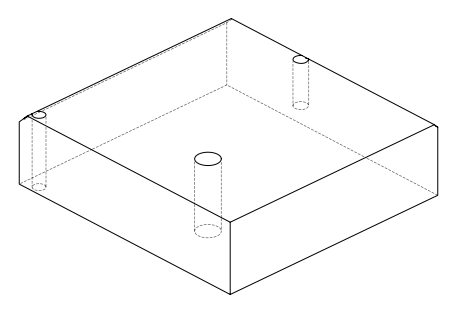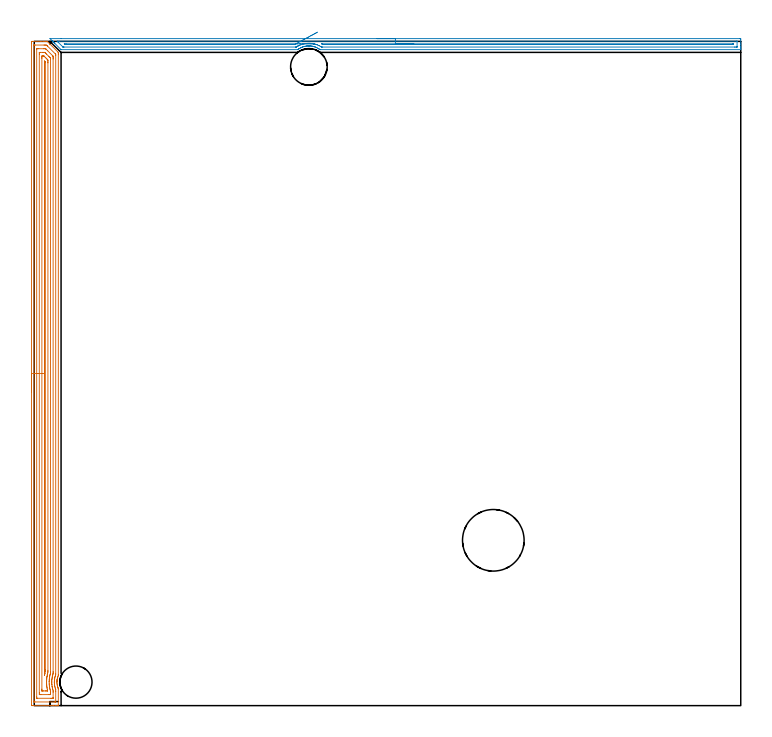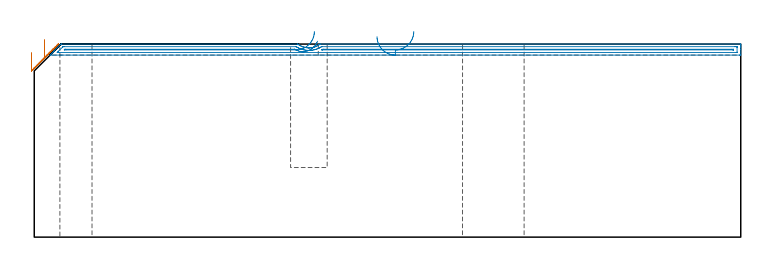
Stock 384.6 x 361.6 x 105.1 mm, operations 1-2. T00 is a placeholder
(PLAN: 9 operations, 7 tool changes, 32 min)
(1 AREA_MILL | FG_CHAMFER_SURFACE | UGT0205_001 | 17.44 min | 38540 mm3)
(2 AREA_MILL_1 | FG_CHAMFER_SURFACE_1 | UGT0205_001 | 9.14 min | 6701 mm3)
(3 MILL_THROUGH_HOLE_FROM_SOLID_MATERIAL | STEP1HOLE_1 | UGT0201_018 | Circular | 2.95 min | 92677 mm3)
(4 MILL_BLIND_HOLE_FROM_SOLID_MATERIAL | STEP1POCKET | NXT0201_012 | Spiral | 1.12 min | 20892 mm3)
(5 BORE_BLIND_HOLE | STEP1POCKET | UGT0332_076 | 0.28 min | 0 mm3)
(6 SPOT_DRILL | STEP1HOLE | NXT0321_9005460120000 | 0.05 min | 179 mm3)
(7 DRILL_BLIND_HOLE_INTO_CENTER | STEP1HOLE | UGT0301_191 | 0.05 min | 277 mm3)
(8 GUN_DRILL_THROUGH_HOLE | STEP1HOLE | UGT0307_003 | 0.52 min | 3656 mm3)
(9 SPADE_DRILL_TO_ENLARGE_THROUGH_HOLE | STEP1HOLE | UGT0306_008 | 0.45 min | 21119 mm3)
(TOOL UGT0205_001 | Chamfer Mill 20 x 3 x 45 deg. | D20 FL50 Z2)
(TOOL UGT0201_018 | End mill 30 mm | D30 FL50 Z4)
(TOOL NXT0201_012 | ENDMILL 16mm [2P460-1600-NA 1630] | D16 FL38 Z6)
(TOOL UGT0332_076 | 19.75 mm Rough Boring Bar | D19.75)
(TOOL NXT0321_9005460120000 | NC Spot Drill, 142deg, 12mm, Carbide, Uncoated | D12 PA142 FL30 Z2)
(TOOL UGT0301_191 | Twist Drill 7.1 mm | D7.1 PA118 FL66 Z2)
(TOOL UGT0307_003 | Gun Drill 7 mm | D7 PA130 FL24 Z1)
(TOOL UGT0306_008 | Spade Drill 17.5mm | D17.5 PA132 FL10 Z2)
(OP 1 AREA_MILL)
G17 G21 G94 G90
T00 M6
G54
G17 G0 G90 X-1.5 Y170.8 S1061 M3
G43 Z115.1 H0
Z100.5
G94 G1 Y170.838 Z99.628 F250.
Y170.952 Z98.764
Y171.141 Z97.912
Y171.403 Z97.08
Y171.737 Z96.274
Y172.14 Z95.5
Y172.608 Z94.764
Y173.14 Z94.072
Y173.729 Z93.429
Y174.372 Z92.84
Y175.064 Z92.308
Y175.8 Z91.84
Y176.574 Z91.437
Y177.38 Z91.103
Y178.212 Z90.841
Y179.064 Z90.652
Y179.928 Z90.538
Y180.8 Z90.5
Y360.684
X-1.499 Y360.971 Z90.501
X-1.494 Y361.572 Z90.504
X-1.492 Y361.593 Z90.506
X-0.894 Y361.6 Z91.104
X3.569 Z95.564
X4.99 Z96.987
X5.354 Z97.349
X6.081 Z98.081
X6.412 Z98.412
X7.103 Y361.59 Z99.101
X7.139 Y361.557 Z99.137
X7.282 Y361.418 Z99.281
X12.94 Y355.76 Z104.939
X13.092 Y355.606 Z105.092
X13.094 Y355.6 Z105.094
X13.1 Y354.712 Z105.1
Y16.724
X13.093 Y16.367 Z105.091
X13.09 Y16.34 Z105.089
X12.924 Y15.915 Z104.921
X12.772 Y15.47 Z104.77
X12.717 Y15.279 Z104.714
X12.642 Y15.022 Z104.64
X12.637 Y14.998 Z104.635
X12.623 Y14.936 Z104.619
X12.564 Y14.685 Z104.563
X12.538 Y14.576 Z104.537
X12.456 Y14.112 Z104.455
X12.447 Y14.041 Z104.444
X12.445 Y14.015 Z104.44
X12.429 Y13.901 Z104.427
X12.401 Y13.682 Z104.399
X12.369 Y13.234 Z104.362
X12.367 Y13.147 Z104.358
X12.361 Y13.044
X12.352 Y12.787 Z104.35
X12.369 Y12.341 Z104.366
X12.405 Y11.893 Z104.401
X12.463 Y11.447 Z104.459
X12.543 Y10.999 Z104.543
X12.649 Y10.553 Z104.646
X12.675 Y10.465 Z104.672
X12.78 Y10.105 Z104.778
X12.83 Y9.959 Z104.827
X12.933 Y9.659 Z104.93
X12.969 Y9.571 Z104.965
X13.097 Y9.248 Z105.091
X13.1 Y9.124 Z105.1
Y0.182
X13.097 Y0.01 Z105.088
X13.037 Y0.007 Z105.029
X12.606 Y0. Z104.606
X12.329 Z104.328
X11.601 Z103.597
X10.345 Z102.342
X8.924 Z100.919
X-1.159 Z90.839
X-1.492 Y0.01 Z90.506
X-1.499 Y0.342 Z90.499
Y0.353
X-1.5 Y180.8 Z90.5
X-0.086 Z91.914
X-0.085 Y359.267 Z91.915
X-0.084 Y359.352 Z91.916
X-0.079 Y359.52 Z91.921
X-0.073 Y359.591 Z91.927
X-0.053 Y359.593 Z91.947
X-0.001 Y359.596 Z91.999
X0.475 Y359.6 Z92.475
X5.354 Z97.354
X5.831 Y359.598 Z97.831
X6.246 Y359.592 Z98.246
X6.655 Y359.584 Z98.655
X7.067 Y359.182 Z99.067
X7.139 Y359.111 Z99.139
X11.538 Y354.712 Z103.538
X11.601 Y354.647 Z103.601
X11.65 Y354.593 Z103.65
X11.672 Y354.567 Z103.672
X11.679 Y354.409 Z103.679
X11.684 Y354.071 Z103.684
X11.685 Y353.902 Z103.685
Y17.534
X11.681 Y17.129 Z103.681
X11.679 Y16.928 Z103.679
X11.626 Y16.724 Z103.626
X11.621 Y16.704 Z103.621
X11.601 Y16.643 Z103.601
X11.41 Y16.021 Z103.41
X11.354 Y15.83 Z103.354
X11.227 Y15.31 Z103.227
X11.15 Y14.936 Z103.15
X11.083 Y14.56 Z103.083
X11.016 Y14.041 Z103.016
X10.991 Y13.759 Z102.991
X10.954 Y13.147 Z102.954
X10.944 Y12.814 Z102.944
X10.946 Y12.491 Z102.946
X10.947 Y12.471 Z102.947
X10.948 Y12.432 Z102.948
X10.949 Y12.408 Z102.949
X10.96 Y12.253 Z102.96
X11.006 Y11.657 Z103.006
X11.042 Y11.359 Z103.042
X11.094 Y10.973 Z103.094
X11.188 Y10.465 Z103.188
X11.265 Y10.128 Z103.265
X11.412 Y9.571 Z103.412
X11.601 Y8.957 Z103.601
X11.666 Y8.745 Z103.666
X11.679 Y8.677 Z103.679
X11.681 Y8.596 Z103.681
X11.686 Y7.782 Z103.686
Y7.698
X11.685 Y2.333 Z103.685
X11.684 Y2.248 Z103.684
X11.679 Y2.08 Z103.679
X11.673 Y2.009 Z103.673
X11.653 Y2.007 Z103.653
X11.601 Y2.004 Z103.601
X11.125 Y2. Z103.125
X0.415 Z92.415
X-0.001 Y2.004 Z91.999
X-0.06 Y2.007 Z91.94
X-0.073 Y2.009 Z91.927
X-0.079 Y2.052 Z91.921
X-0.082 Y2.164 Z91.918
X-0.085 Y2.333 Z91.915
X-0.086 Y180.8 Z91.914
X1.328 Z93.328
X1.329 Y357.394 Z93.329
X1.331 Y357.508 Z93.331
X1.333 Y357.564 Z93.333
X1.335 Y357.585 Z93.335
X1.373 Y357.59 Z93.373
X1.58 Y357.598 Z93.58
X1.784 Y357.599 Z93.784
X2.471 Y357.6 Z94.471
X5.148 Z97.148
X5.354 Z97.354
X6.043 Y357.598 Z98.043
X6.143 Y357.594 Z98.143
X6.193 Y357.59 Z98.193
X6.246 Y357.543 Z98.246
X6.404 Y357.394 Z98.404
X7.139 Y356.662 Z99.139
X7.301 Y356.5 Z99.301
X9.982 Y353.818 Z101.982
X10.149 Y353.645 Z102.149
X10.257 Y353.532 Z102.257
X10.265 Y353.474 Z102.265
X10.268 Y353.365 Z102.268
X10.27 Y352.923 Z102.27
X10.271 Y352.467 Z102.271
X10.272 Y352.029 Z102.272
X10.271 Y18.512 Z102.271
X10.27 Y18.057 Z102.27
X10.267 Y17.618 Z102.267
X10.264 Y17.392 Z102.264
X10.223 Y17.211 Z102.223
X10.084 Y16.724 Z102.084
X10.026 Y16.514 Z102.026
X9.856 Y15.83 Z101.856
X9.848 Y15.798 Z101.848
X9.816 Y15.643 Z101.816
X9.71 Y15.042 Z101.71
X9.694 Y14.936 Z101.694
X9.609 Y14.249 Z101.609
X9.59 Y14.041 Z101.59
X9.55 Y13.414 Z101.55
X9.538 Y13.147 Z101.538
X9.53 Y12.847 Z101.53
X9.535 Y12.535 Z101.535
X9.545 Y12.253 Z101.545
X9.589 Y11.587 Z101.589
X9.607 Y11.359 Z101.607
X9.705 Y10.576 Z101.705
X9.723 Y10.465 Z101.723
X9.816 Y9.944 Z101.816
X9.884 Y9.638 Z101.884
X9.9 Y9.571 Z101.9
X9.927 Y9.46 Z101.927
X10.141 Y8.677 Z102.141
X10.264 Y8.227 Z102.264
X10.268 Y7.782 Z102.268
X10.271 Y7.327 Z102.271
Y4.206
X10.269 Y4.092 Z102.269
X10.267 Y4.036 Z102.267
X10.265 Y4.015 Z102.265
X10.226 Y4.01 Z102.226
X10.02 Y4.002 Z102.02
X9.816 Y4.001 Z101.816
X9.129 Y4. Z101.129
X1.784 Y4.001 Z93.784
X1.578 Y4.002 Z93.578
X1.442 Y4.006 Z93.442
X1.338 Y4.01 Z93.338
X1.335 Y4.055 Z93.335
X1.333 Y4.206 Z93.333
X1.329 Y4.661 Z93.329
X1.328 Y180.8 Z93.328
X2.743 Z94.743
Y354.712
X2.748 Y355.534 Z94.748
X2.749 Y355.585 Z94.749
X2.794 Y355.59 Z94.794
X2.904 Y355.595 Z94.904
X3.125 Y355.598 Z95.125
X4.467 Y355.6 Z96.467
X5.354 Z97.354
X5.581 Y355.597 Z97.581
X5.692 Y355.593 Z97.692
X5.745 Y355.59 Z97.745
X5.85 Y355.489 Z97.85
X6.246 Y355.102 Z98.246
X6.639 Y354.712 Z98.639
X8.031 Y353.32 Z100.031
X8.425 Y352.923 Z100.425
X8.822 Y352.517 Z100.822
X8.851 Y352.479 Z100.851
X8.853 Y352.457 Z100.853
X8.855 Y352.406 Z100.855
X8.857 Y352.303 Z100.857
Y352.096
Y18.512
X8.855 Y18.098 Z100.855
X8.853 Y17.892 Z100.853
X8.85 Y17.79 Z100.85
X8.833 Y17.709 Z100.833
X8.811 Y17.618 Z100.811
X8.649 Y16.999 Z100.649
X8.583 Y16.724 Z100.583
X8.48 Y16.274 Z100.48
X8.395 Y15.83 Z100.395
X8.338 Y15.522 Z100.338
X8.258 Y14.936 Z100.258
X8.233 Y14.733 Z100.233
X8.169 Y14.041 Z100.169
X8.159 Y13.913 Z100.159
X8.121 Y13.147 Z100.121
X8.119 Y13.06 Z100.119
X8.13 Y12.253 Z100.13
X8.171 Y11.499 Z100.171
X8.181 Y11.359 Z100.181
X8.196 Y11.194 Z100.196
X8.285 Y10.465 Z100.285
X8.368 Y9.908 Z100.368
X8.43 Y9.571 Z100.43
X8.535 Y9.066 Z100.535
X8.63 Y8.677 Z100.63
X8.839 Y7.868 Z100.839
X8.85 Y7.782 Z100.85
X8.857 Y6.955 Z100.857
Y6.888
X8.852 Y6.066 Z100.852
X8.851 Y6.015 Z100.851
X8.806 Y6.01 Z100.806
X8.696 Y6.005 Z100.696
X8.475 Y6.002 Z100.475
X8.031 Y6. Z100.031
X3.569 Z95.569
X3.123 Y6.002 Z95.123
X2.903 Y6.005 Z94.903
X2.794 Y6.01 Z94.794
X2.749 Y6.014 Z94.749
X2.743 Y6.888 Z94.743
Y180.8
X4.157 Z96.157
Y352.334
X4.158 Y352.923 Z96.158
X4.16 Y353.226 Z96.16
X4.164 Y353.532 Z96.164
X4.172 Y353.591 Z96.172
X4.208 Y353.594 Z96.208
X4.292 Y353.597 Z96.292
X4.461 Y353.599 Z96.461
X4.679 Y353.6 Z96.679
X5.016 Y353.598 Z97.016
X5.185 Y353.594 Z97.185
X5.269 Y353.59 Z97.269
X5.31 Y353.58 Z97.31
X5.354 Y353.54 Z97.354
X5.978 Y352.923 Z97.978
X6.246 Y352.655 Z98.246
X6.87 Y352.029 Z98.87
X7.139 Y351.751 Z99.139
X7.436 Y351.435 Z99.436
X7.44 Y351.135 Z99.44
X7.442 Y350.831 Z99.442
X7.443 Y350.241 Z99.443
Y349.936
X7.442 Y19.102 Z99.442
X7.439 Y18.512 Z99.439
X7.437 Y18.213 Z99.437
X7.297 Y17.618 Z99.297
X7.267 Y17.49 Z99.267
X7.139 Y16.939 Z99.139
X7.102 Y16.761 Z99.102
X7.095 Y16.724 Z99.095
X6.965 Y16.003 Z98.965
X6.94 Y15.83 Z98.94
X6.858 Y15.217 Z98.858
X6.826 Y14.936 Z98.826
X6.778 Y14.403 Z98.778
X6.751 Y14.041 Z98.751
X6.726 Y13.561 Z98.726
X6.708 Y13.147 Z98.708
X6.71 Y12.683 Z98.71
X6.715 Y12.253 Z98.715
X6.739 Y11.759 Z98.739
X6.764 Y11.359 Z98.764
X6.811 Y10.793 Z98.811
X6.851 Y10.465 Z98.851
X6.941 Y9.768 Z98.941
X6.973 Y9.571 Z98.973
X7.133 Y8.682 Z99.133
X7.139 Y8.656 Z99.139
X7.221 Y8.274 Z99.221
X7.236 Y8.199 Z99.236
X7.264 Y8.01 Z99.264
X7.139 Y8.005 Z99.139
X7.005 Y8.003 Z99.005
X6.464 Y8. Z98.464
X6.246 Z98.246
X5.136 Z97.136
X4.461 Y8.002 Z96.461
X4.24 Y8.004 Z96.24
X4.173 Y8.01 Z96.173
X4.164 Y8.029 Z96.164
X4.161 Y8.083 Z96.161
X4.158 Y8.677 Z96.158
X4.157 Y8.981 Z96.157
Y180.8
X5.571 Z97.571
X5.572 Y350.7 Z97.572
X5.573 Y350.776 Z97.573
X5.576 Y350.836 Z97.576
X5.577 Y350.861 Z97.577
X5.591 Y350.849 Z97.591
X5.797 Y350.647 Z97.797
X6.001 Y350.439 Z98.001
X6.022 Y350.414 Z98.022
X6.025 Y350.378 Z98.025
X6.027 Y350.317 Z98.027
X6.028 Y350.241 Z98.028
X6.029 Y350.023 Z98.029
X6.028 Y19.406 Z98.028
X6.027 Y19.189 Z98.027
X6.022 Y18.737 Z98.022
X6.013 Y18.512 Z98.013
X5.81 Y17.618 Z97.81
X5.779 Y17.477 Z97.779
X5.731 Y17.24 Z97.731
X5.63 Y16.724 Z97.63
X5.585 Y16.504 Z97.585
X5.581 Y16.496 Z97.581
X5.578 Y16.494 Z97.578
X5.575 Y16.502 Z97.575
X5.572 Y16.724 Z97.572
X5.571 Y16.831 Z97.571
Y180.8
Y181.672 Z97.609
Y182.536 Z97.723
Y183.388 Z97.912
Y184.22 Z98.174
Y185.026 Z98.508
Y185.8 Z98.911
Y186.536 Z99.38
Y187.228 Z99.911
Y187.871 Z100.5
Y188.46 Z101.143
Y188.992 Z101.835
Y189.46 Z102.571
Y189.863 Z103.345
Y190.197 Z104.151
Y190.459 Z104.983
Y190.648 Z105.835
Y190.762 Z106.7
Y190.8 Z107.571
G0 Z115.1
M5
M2
(OP 2 AREA_MILL_1)
G17 G21 G94 G90
T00 M6
G54
G17 G0 G90 X186.6 Y363.1 S1061 M3
G43 Z115.1 H0
Z109.1
G94 G1 X186.638 Z108.228 F250.
X186.752 Z107.364
X186.941 Z106.512
X187.203 Z105.68
X187.537 Z104.874
X187.94 Z104.1
X188.408 Z103.364
X188.94 Z102.672
X189.529 Z102.029
X190.172 Z101.44
X190.864 Z100.908
X191.6 Z100.44
X192.374 Z100.037
X193.18 Z99.703
X194.012 Z99.441
X194.864 Z99.252
X195.728 Z99.138
X196.6 Z99.1
X383.968
X384.346 Y363.097 Z99.101
X384.59 Y363.093 Z99.104
X384.6 Y362.727 Z99.469
Y360.1 Z102.095
Y358.71 Z103.486
Y358.348 Z103.847
Y357.624 Z104.576
Y357.408 Z104.792
X384.598 Y357.253 Z104.94
X384.59 Y357.102 Z105.088
X384.415 Y357.1 Z105.1
X155.907
X155.545 Y357.105 Z105.091
X155.426 Y357.187 Z105.01
X155.033 Y357.466 Z104.734
X155.012 Y357.479 Z104.721
X154.827 Y357.6 Z104.599
X154.616 Y357.729 Z104.469
X154.139 Y357.993 Z104.204
X153.695 Y358.213 Z103.986
X153.224 Y358.42 Z103.775
X153.004 Y358.508 Z103.689
X152.759 Y358.598 Z103.597
X152.629 Y358.64 Z103.558
X152.351 Y358.727 Z103.472
X151.953 Y358.836 Z103.363
X151.906 Y358.849 Z103.35
X151.458 Y358.949 Z103.248
X151.435 Y358.953 Z103.244
X151.011 Y359.028 Z103.169
X150.624 Y359.078 Z103.118
X150.564 Y359.086 Z103.11
X150.117 Y359.124 Z103.072
X149.949 Y359.13 Z103.061
X149.679 Y359.145 Z103.051
X149.67 Y359.146
X149.566 Y359.145 Z103.052
X149.458 Y359.144 Z103.053
X149.427 Z103.054
X149.279 Y359.14 Z103.052
X149.228 Y359.136 Z103.053
X148.776 Y359.117 Z103.082
X148.752 Y359.115 Z103.084
X148.351 Y359.075 Z103.121
X148.328 Y359.073 Z103.124
X147.882 Y359.011 Z103.188
X147.434 Y358.926 Z103.273
X147.28 Y358.89 Z103.309
X146.988 Y358.82 Z103.377
X146.613 Y358.715 Z103.481
X146.24 Y358.599 Z103.599
X146.069 Y358.534 Z103.663
X145.645 Y358.364 Z103.836
X145.576 Y358.333 Z103.866
X145.2 Y358.164 Z104.032
X144.788 Y357.955 Z104.244
X144.382 Y357.73 Z104.469
X144.306 Y357.684 Z104.514
X143.987 Y357.473 Z104.726
X143.861 Y357.389 Z104.808
X143.833 Y357.368 Z104.828
X143.518 Y357.148 Z105.05
X143.445 Y357.105 Z105.091
X143.386 Y357.1 Z105.1
X14.689 Z105.099
X14.6 Y357.101
X14.598 Y357.102 Z105.098
X11.16 Y360.538 Z101.658
X11.021 Y360.678 Z101.52
X10.866 Y360.832 Z101.365
X10.722 Y360.976 Z101.22
X10.574 Y361.125 Z101.073
X10.437 Y361.261 Z100.936
X10.284 Y361.414 Z100.781
X10.127 Y361.572 Z100.625
X10.008 Y361.69 Z100.507
X9.846 Y361.852 Z100.343
X9.679 Y362.02 Z100.178
X8.602 Y363.097 Z99.101
X8.604 Y363.099 Z99.1
X14.654 Y363.1
X196.6
Y361.686 Z100.514
X382.179 Y361.685 Z100.515
X382.35 Y361.684 Z100.516
X382.538 Y361.681 Z100.519
X382.579 Y361.679 Z100.521
X382.59 Y361.658 Z100.542
X382.593 Y361.623 Z100.577
X382.599 Y361.441 Z100.759
Y358.813 Z103.387
X382.595 Y358.675 Z103.525
X382.59 Y358.566 Z103.634
X382.579 Y358.521 Z103.679
X382.541 Y358.52 Z103.68
X382.179 Y358.516 Z103.684
X382.009 Y358.515 Z103.685
X381.285 Y358.514 Z103.686
X156.801 Y358.515 Z103.685
X156.631
X156.451 Y358.519 Z103.681
X156.408 Y358.521 Z103.679
X156.354 Y358.537 Z103.663
X156.217 Y358.618 Z103.582
X155.907 Y358.802 Z103.398
X155.135 Y359.224 Z102.976
X155.012 Y359.287 Z102.913
X154.884 Y359.35 Z102.85
X154.118 Y359.681 Z102.519
X153.818 Y359.796 Z102.404
X153.376 Y359.951 Z102.249
X153.224 Y359.997 Z102.203
X152.868 Y360.1 Z102.1
X152.329 Y360.232 Z101.968
X152.154 Y360.272 Z101.928
X151.435 Y360.404 Z101.796
X151.075 Y360.452 Z101.748
X150.541 Y360.507 Z101.693
X150.093 Y360.538 Z101.662
X149.646 Y360.554 Z101.646
X149.187 Y360.55 Z101.65
X148.752 Y360.527 Z101.673
X148.254 Y360.488 Z101.712
X147.858 Y360.443 Z101.757
X147.551 Y360.4 Z101.8
X146.963 Y360.294 Z101.906
X146.8 Y360.26 Z101.94
X146.122 Y360.1 Z102.1
X146.075 Y360.087 Z102.113
X146.069 Y360.085 Z102.115
X145.402 Y359.878 Z102.322
X145.305 Y359.845 Z102.355
X145.174 Y359.796 Z102.404
X144.762 Y359.628 Z102.572
X144.28 Y359.422 Z102.778
X144.142 Y359.359 Z102.841
X143.863 Y359.224 Z102.976
X143.55 Y359.063 Z103.137
X143.486 Y359.029 Z103.171
X143.386 Y358.972 Z103.228
X142.987 Y358.739 Z103.461
X142.798 Y358.624 Z103.576
X142.661 Y358.542 Z103.658
X142.624 Y358.521 Z103.679
X142.581 Y358.519 Z103.681
X142.491 Y358.516 Z103.684
X142.322 Y358.515 Z103.685
X16.217
X15.855 Y358.518 Z103.682
X15.675 Y358.521 Z103.679
X15.633 Y358.529 Z103.671
X15.58 Y358.576 Z103.624
X15.493 Y358.659 Z103.541
X13.174 Y360.976 Z101.224
X12.81 Y361.342 Z100.858
X12.539 Y361.622 Z100.578
X12.486 Y361.679 Z100.521
X12.582 Y361.681 Z100.519
X12.81 Y361.684 Z100.516
X12.979 Y361.685 Z100.515
X13.704 Y361.686 Z100.514
X196.6
Y360.272 Z101.928
X380.215 Y360.271 Z101.929
X380.39
X380.565 Y360.267 Z101.933
X380.583 Y360.265 Z101.935
X380.59 Y360.257 Z101.943
X380.596 Y360.223 Z101.977
X380.599 Y360.168 Z102.032
Y360.1 Z102.1
X380.595 Y359.998 Z102.202
X380.59 Y359.948 Z102.252
X380.583 Y359.935 Z102.265
X380.562 Y359.932 Z102.268
X380.39 Y359.93 Z102.27
X379.671 Y359.928 Z102.272
X157.695 Y359.929 Z102.271
X157.52 Y359.93 Z102.27
X157.171 Y359.935 Z102.265
X157.115 Y359.946 Z102.254
X157.077 Y359.963 Z102.237
X156.997 Y360.003 Z102.197
X156.815 Y360.1 Z102.1
X156.784 Y360.117 Z102.083
X156.659 Y360.193 Z102.007
X156.549 Y360.266 Z101.934
X156.628 Y360.269 Z101.931
X156.715 Y360.271 Z101.929
X156.801
X196.6 Y360.272 Z101.928
X197.472 Z101.966
X198.336 Z102.08
X199.188 Z102.269
X200.02 Z102.532
X200.826 Z102.865
X201.6 Z103.268
X202.336 Z103.737
X203.028 Z104.268
X203.671 Z104.857
X204.26 Z105.501
X204.792 Z106.193
X205.26 Z106.928
X205.663 Z107.702
X205.997 Z108.508
X206.259 Z109.34
X206.448 Z110.192
X206.562 Z111.057
X206.6 Z111.928
G0 Z115.1
X154.208 Y366.63
Z106.65
G1 X153.848 Y366.434 Z105.879
X153.431 Y366.208 Z105.148
X152.959 Y365.951 Z104.46
X152.436 Y365.668 Z103.822
X151.866 Y365.358 Z103.238
X151.254 Y365.026 Z102.713
X150.603 Y364.673 Z102.251
X149.92 Y364.303 Z101.855
X149.209 Y363.917 Z101.528
X148.476 Y363.519 Z101.273
X147.726 Y363.112 Z101.092
X146.965 Y362.699 Z100.985
X146.199 Y362.283 Z100.955
X145.433 Y361.868 Z101.001
X144.674 Y361.456 Z101.122
X143.926 Y361.05 Z101.318
X143.197 Y360.654 Z101.588
X142.491 Y360.271 Z101.929
X142.176 Y360.1 Z102.1
X141.902 Y359.953 Z102.247
X141.871 Y359.937 Z102.263
X141.83 Y359.933 Z102.267
X141.77 Y359.93 Z102.27
X141.597 Y359.929 Z102.271
X141.422 Y359.928 Z102.272
X16.931 Y359.929 Z102.271
X16.814 Y359.931 Z102.269
X16.722 Y359.934 Z102.266
X16.673 Y359.938 Z102.262
X16.659 Y359.95 Z102.25
X16.502 Y360.1 Z102.1
X16.387 Y360.215 Z101.985
X16.37 Y360.241 Z101.959
X16.357 Y360.265 Z101.935
X17.281 Y360.271 Z101.929
X142.491
X143.363 Y360.27 Z101.968
X144.228 Y360.269 Z102.083
X145.079 Y360.268 Z102.273
X145.911 Y360.267 Z102.536
X146.716 Y360.266 Z102.871
X147.49 Y360.265 Z103.275
X148.225 Y360.264 Z103.745
X148.916 Y360.263 Z104.277
X149.559 Y360.262 Z104.867
X150.147 Y360.261 Z105.511
X150.677 Y360.26 Z106.204
X151.145 Z106.94
X151.547 Y360.259 Z107.714
X151.88 Z108.521
X152.141 Z109.353
X152.329 Y360.258 Z110.205
X152.441 Z111.07
X152.478 Z111.942
G0 Z115.1
M5
M2
